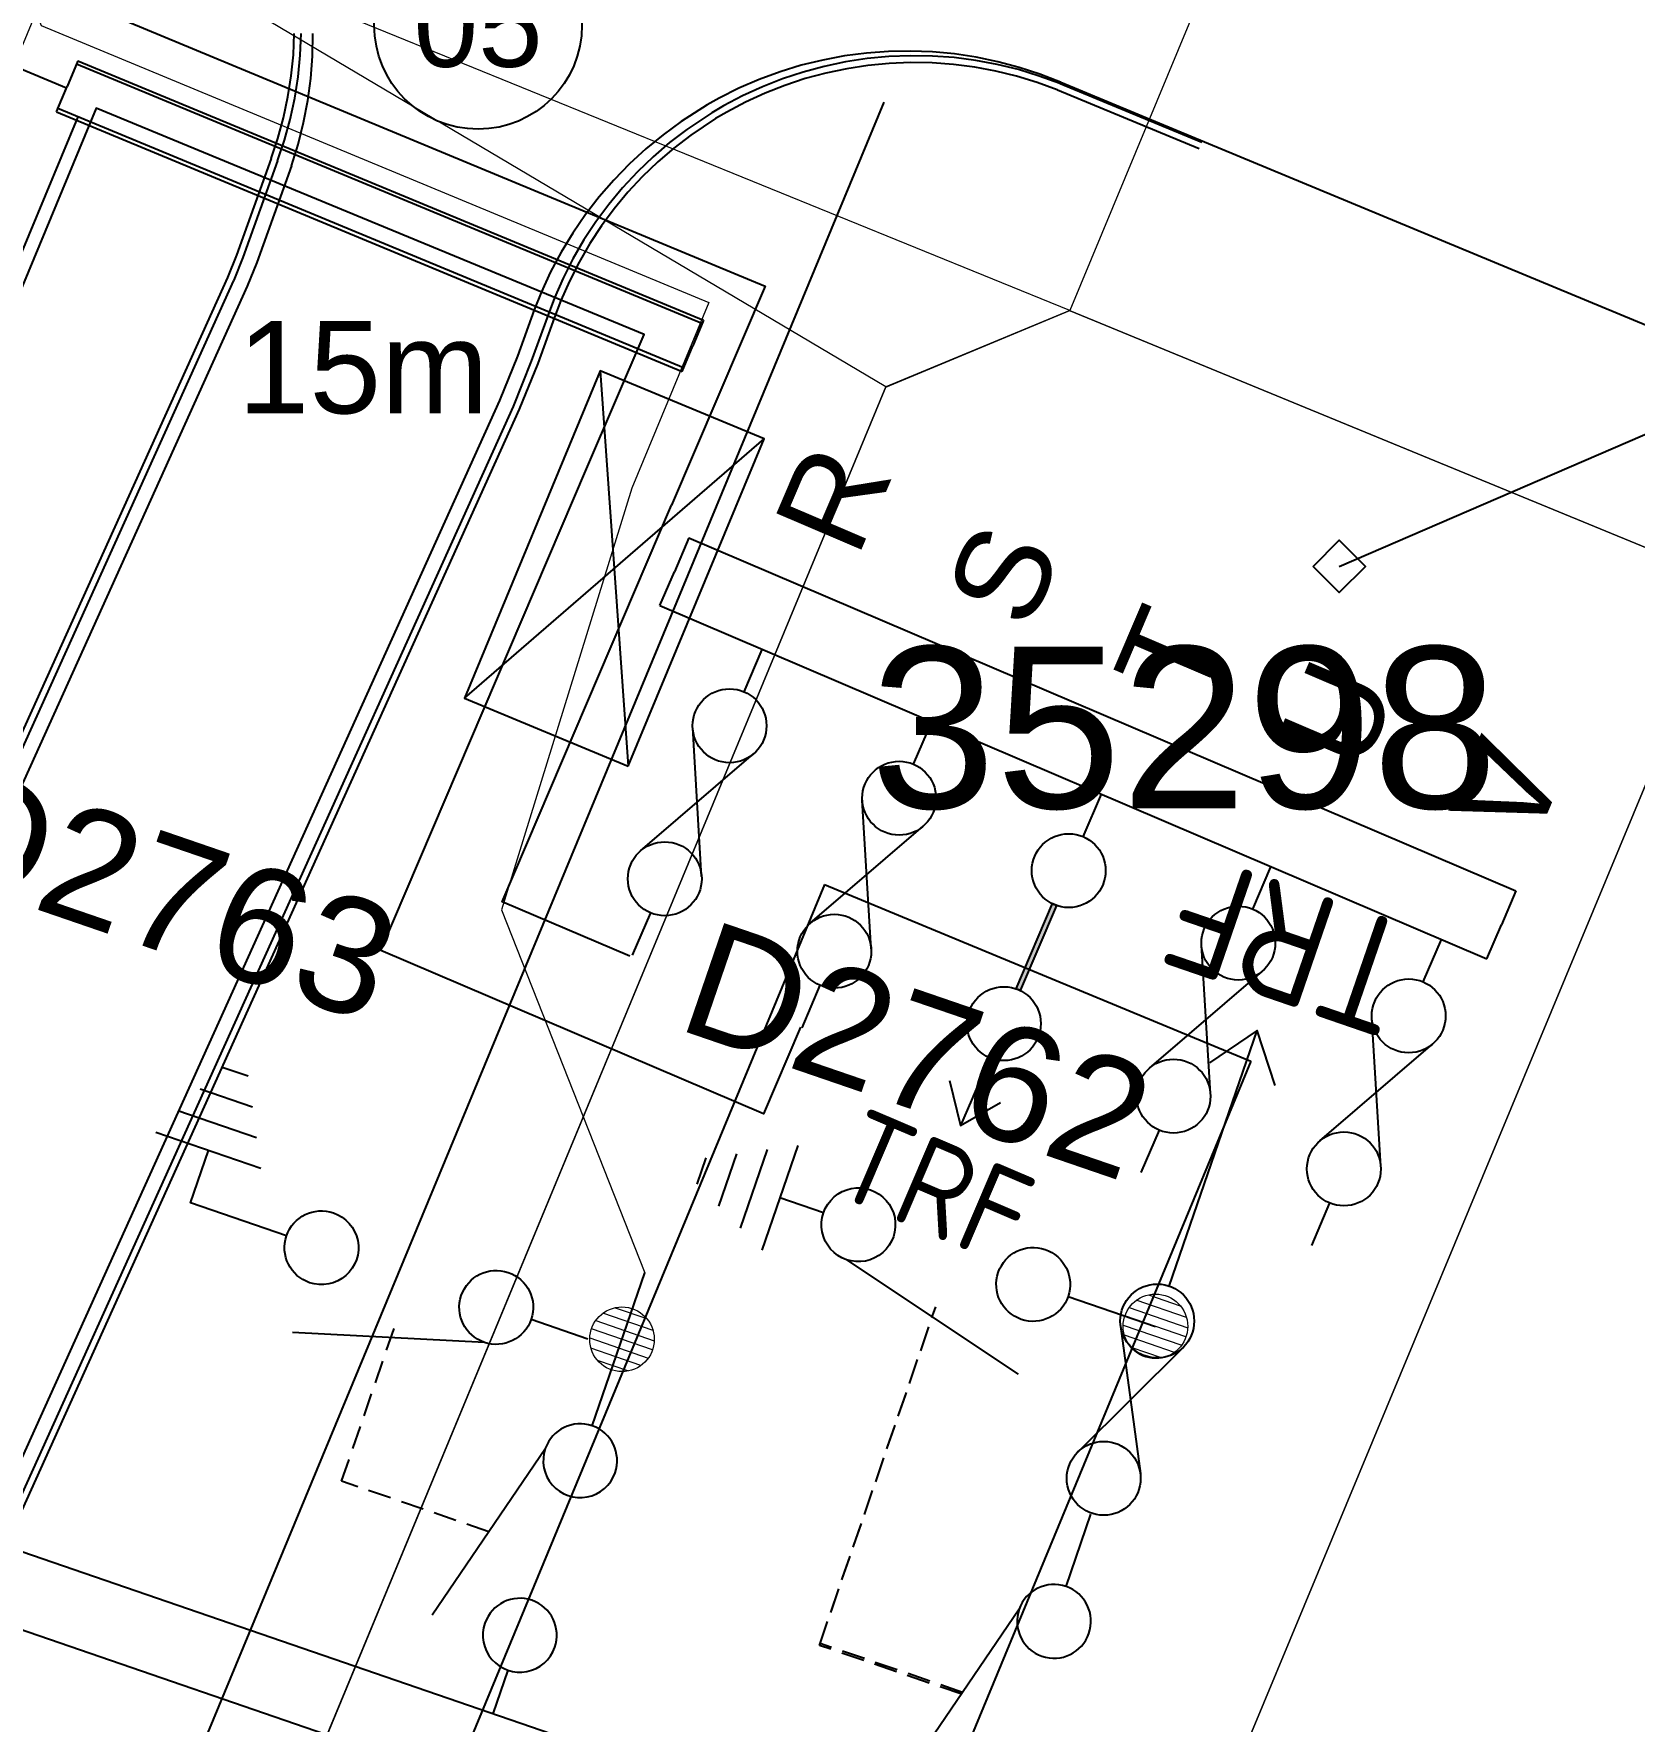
# Model space of a CAD drawing. Header units: metres. Extents: x 280551 to 281020, y 6140654 to 6141128.
# Drawn here: x 280799.7 to 280834.37, y 6140845.9 to 6140882.46 of the extents above; entities that cross this region are included whole.
import ezdxf
from ezdxf.enums import TextEntityAlignment as Align

# ---------------------------------------------------------------- set-up
doc = ezdxf.new("R2010")
doc.units = ezdxf.units.M
for name, pattern in [('A', [0]), ('CENTERX2', [4, 2.5, -0.5, 0.5, -0.5]), ('DASHED', [0.75, 0.5, -0.25]), ('IE Trench LV', [6.5, 5, -1.5])]:
    doc.linetypes.add(name, pattern=pattern)
doc.layers.get('0').update_dxf_attribs({"color": 6})
doc.layers.add('_User Dimensions', color=7, linetype='Continuous', plot=False)
for name, color, linetype in [('_User Miscellaneous1', 251, 'Continuous'), ('_User Miscellaneous9', 7, 'Continuous'), ('Duct_SP_NEW', 2, 'Continuous'), ('Equip_HV_NEW', 2, 'Continuous'), ('Mains_HV_NEW_U72', 2, 'Continuous'), ('Mains_LV_NEW_T84', 2, 'Continuous'), ('Notes_HV_MISC', 7, 'Continuous'), ('Notes_LV_MISC', 7, 'Continuous'), ('Notes_SP_MISC', 7, 'Continuous'), ('Notes_SP_NEW', 2, 'Continuous'), ('Services_SP_EXT', 7, 'Continuous'), ('Sub_LV_EXT', 7, 'Continuous'), ('Sub_LV_NEW', 2, 'Continuous'), ('Sub_SP_NEW', 2, 'Continuous'), ('Trench_SP_NEW', 2, 'Continuous')]:
    doc.layers.add(name, color=color, linetype=linetype)
for name, color, linetype, lineweight in [('Cadastre Buildings_SP_EXT', 9, 'Continuous', 5), ('Cadastre Roads_SP_EXT', 9, 'Continuous', 5), ('Cadastre Roads_SP_NEW', 2, 'Continuous', 5)]:
    doc.layers.add(name, color=color, linetype=linetype, lineweight=lineweight)
doc.styles.add('ARIAL', font='arial.ttf', dxfattribs={"height": 2})
doc.styles.add('iecARIAL', font='arial.ttf', dxfattribs={"height": 2})
doc.styles.add('IESYMBOL1', font='isocp.shx')
doc.styles.get("Standard").update_dxf_attribs({"font": 'arial.ttf'})
doc.styles.add('SWG_LABEL', font='arial.ttf')
doc.styles.add('SWITCH_LABEL', font='arial.ttf', dxfattribs={"height": 2.5})
doc.linetypes.add('Cable New UG', pattern='A,7,-0.25,["x",Standard,S=2,R=0,X=0.2,Y=-0.8],-2.1', length=9.35)
doc.linetypes.add('Cable x', pattern='A,7,-0.25,["x",Standard,S=2,R=0,X=0.2,Y=-0.8],-2.1', length=9.35)
doc.linetypes.add('IE Trench HV', pattern='A,7,-0.2,["/",Standard,S=3,R=0,X=0.6,Y=-1.4],-2.5', length=9.7)

# ---------------------------------------------------------------- blocks, each defined once
blk = doc.blocks.new('CCP_EXT')
at = {"flags": 9}
for tag, p in [('OWNED_BY', (0, -1)), ('USAGE', (0, -1.2)), ('LEGEND', (0, -1.4)), ('STATE', (0, -1.8)), ('LIFE_SUPPORT', (0, -1.6)), ('NOTES', (0, -2))]:
    blk.add_attdef(tag, text='', height=0.2, dxfattribs=at).set_placement(p, align=Align.MIDDLE_LEFT)
blk.add_wipeout([(0, 0.566), (0.566, 0), (0, -0.566), (-0.566, 0)])
blk.add_lwpolyline([(-0.566, 0), (0, 0.566), (0.566, 0), (0, -0.566), (-0.566, 0)])
at = {"flags": 1}
blk.add_attdef('Z', (0, 0), '', height=0.2, dxfattribs=at)
at = {"flags": 9}
for tag, p in [('CCP_TYPE', (0, 0)), ('CONSTRUCTED_VOLTAGE', (0, -0.2)), ('NO_PHASES', (0, -0.4)), ('OPERATING_VOLTAGE', (0, -0.6)), ('ORIENTATION', (0, -0.8))]:
    blk.add_attdef(tag, text='', height=0.2, dxfattribs=at).set_placement(p, align=Align.MIDDLE_LEFT)
blk = doc.blocks.new('SUB_PADMOUNT_NEW')
for p, q in [((-3.84, 1.92), (3.84, -1.92)), ((3.84, 1.92), (-3.84, -1.92))]:
    blk.add_line(p, q)
blk.add_lwpolyline([(-3.84, -1.92), (3.84, -1.92), (3.84, 1.92), (-3.84, 1.92)], close=True)
for tag, height, flags, p in [('ASSET_NUM', 2.5, 8, (2, 2)), ('STREET_CODE', 0.2, 9, (1.5, 0)), ('OPERATING_VOLTAGE', 0.2, 9, (1.5, -0.4)), ('NO_PHASES', 0.2, 9, (1.5, -0.2)), ('ORIENTATION', 0.2, 9, (1.5, -0.6)), ('OWNED_BY', 0.2, 9, (1.5, -0.8)), ('OPERATED_BY', 0.2, 9, (1.5, -1)), ('CONSTRUCTED_VOLTAGE', 0.2, 9, (1.5, -1.4)), ('MAINTAINED_BY', 0.2, 9, (1.5, -1.2)), ('SECONDARY_VOLTAGE', 0.2, 9, (1.5, -1.6)), ('STATE', 0.2, 9, (1.5, -1.8)), ('SUBSTATION_TYPE', 0.2, 9, (1.5, -2.2)), ('PARENT', 0.2, 9, (1.5, -2)), ('USAGE', 0.2, 9, (1.5, -2.4)), ('LEGEND', 0.2, 9, (1.5, -2.6)), ('SUBURB', 0.2, 9, (1.5, -2.8)), ('STREETNAME', 0.2, 9, (1.5, -3)), ('LOCATION', 0.2, 9, (1.5, -3.2)), ('Z', 0.2, 1, (1.5, -3.6)), ('NOTES', 0.2, 9, (1.5, -3.4))]:
    blk.add_attdef(tag, text='', height=height, dxfattribs=dict(flags=flags)).set_placement(p, align=Align.MIDDLE_LEFT)
blk = doc.blocks.new('DUCT_INDICATOR')
blk.add_circle((0, 0), 2.25)
blk.add_attdef('CODE', text='', height=1.8).set_placement((0, 0), align=Align.MIDDLE_CENTER)
at = {"flags": 1}
blk.add_attdef('Z', (0, 0), '', height=0.2, dxfattribs=at)
blk = doc.blocks.new('TX_LINK_NEW')
h = blk.add_hatch(color=256)
edge = h.paths.add_edge_path()
edge.add_line((2.598, 0.05), (4.601, 0.05))
edge.add_arc((5.4, 0.011), 0.8, 177.2353, 184.4027)
edge.add_line((4.602, -0.05), (2.598, -0.05))
edge.add_arc((1.8, 0), 0.8, 356.4167, 363.5833)
blk.add_line((7.2, 0.013), (7.798, 0.013))
for points in [[(6.998, -0.587), (7.798, 0.013), (6.998, 0.613)], [(1, 0), (0, 0)], [(2.598, 0.05), (4.601, 0.05)], [(6.2, 0.013), (7.2, 0.013)], [(2.598, -0.05), (4.602, -0.05)]]:
    blk.add_lwpolyline(points)
for centre in [(1.8, 0), (5.4, 0.011)]:
    blk.add_circle(centre, 0.8)
for centre, start, end in [((1.8, 0), 356.4167, 3.5833), ((5.4, 0.011), 177.2353, 184.4027)]:
    blk.add_arc(centre, 0.8, start, end)
at = {"style": 'IESYMBOL1'}
blk.add_text('TRF', height=2, rotation=90, dxfattribs=at).set_placement((9.238, 0.013), align=Align.MIDDLE_CENTER)
at = {"flags": 1}
blk.add_attdef('Z', (0, 0), '', height=0.2, dxfattribs=at)
at = {"layer": 'Sub_LV_EXT', "flags": 1}
for tag, p in [('USAGE', (2.14, -1.142)), ('ORIENTATION', (2.14, -1.527)), ('NOTES', (2.14, -3.066))]:
    blk.add_attdef(tag, p, '', height=0.2, dxfattribs=at)
blk = doc.blocks.new('LV_UG_DFUSE_CLOSED_NEW')
for points in [[(5.04, 0.726), (2.156, -0.717)], [(5.049, -0.707), (2.156, 0.717)], [(1, 0), (0, 0)], [(6.2, 0.013), (7.2, 0.013)]]:
    blk.add_lwpolyline(points)
for centre in [(1.8, 0), (5.4, 0.011)]:
    blk.add_circle(centre, 0.8)
for tag, flags, p in [('ACTUAL_STATUS', 9, (1.5, 0)), ('CONSTRUCTED_VOLTAGE', 9, (1.5, -0.2)), ('NO_PHASES', 9, (1.5, -0.4)), ('OPERATED_BY', 9, (1.5, -0.6)), ('MAINTAINED_BY', 9, (1.5, -0.8)), ('OWNED_BY', 9, (1.5, -1)), ('OPERATING_VOLTAGE', 9, (1.5, -1.2)), ('ORIENTATION', 9, (1.5, -1.4)), ('STATE', 9, (1.5, -1.6)), ('SWITCH_TYPE', 9, (1.5, -1.8)), ('USAGE', 9, (1.5, -2)), ('NOTES', 9, (1.5, -2.2)), ('Z', 1, (1.5, -2.4))]:
    blk.add_attdef(tag, text='', height=0.2, dxfattribs=dict(flags=flags)).set_placement(p, align=Align.MIDDLE_LEFT)
blk = doc.blocks.new('*U160')
at = {"layer": 'Sub_LV_NEW'}
for p, q in [((-1.6, 0), (-1.6, 19.483)), ((-1.6, 19.483), (-0.8, 19.483)), ((0, 19.483), (-0.8, 19.483)), ((0, 0), (0, 19.483)), ((-1.6, 0), (-0.8, 0)), ((0, 0), (-0.8, 0))]:
    blk.add_line(p, q, dxfattribs=at)
blk = doc.blocks.new('BUS_8DJ10_3_SWITCH_NEW')
for p, q in [((-1.6, 0), (-1.6, 26.8)), ((-1.6, 26.8), (-0.8, 26.8)), ((0, 26.8), (-0.8, 26.8)), ((0, 0), (0, 26.8)), ((-1.6, 0), (-0.8, 0)), ((0, 0), (-0.8, 0))]:
    blk.add_line(p, q)
at = {"style": 'ARIAL'}
blk.add_attdef('SWG_TYPE', text='', height=1.8, rotation=90, dxfattribs=at).set_placement((-0.8, 27.545), align=Align.MIDDLE_LEFT)
blk.add_attdef('SUB_TYPE', text='', height=1.8, rotation=90, dxfattribs=at).set_placement((-0.8, -0.757), align=Align.MIDDLE_RIGHT)
blk = doc.blocks.new('SWG_SIE_ES_NEW')
for p, q in [((-5.793, 0.779), (-1.793, 1.926)), ((0.012, -1.212), (2.412, -1.207)), ((0.313, -1.811), (2.113, -1.807)), ((0.614, -2.41), (1.814, -2.408)), ((0.915, -3.01), (1.515, -3.008))]:
    blk.add_line(p, q)
for points in [[(-5.789, -0.821, -1), (-5.793, 0.779, -1)], [(-1.789, -0.813, -1), (-1.793, 0.787, -1)]]:
    blk.add_lwpolyline(points, format="xyb", close=True)
for points in [[(-6.591, -0.023), (-7.891, -0.023)], [(-0.991, -0.012), (1.212, -0.012), (1.212, -1.209)]]:
    blk.add_lwpolyline(points)
at = {"flags": 1}
blk.add_attdef('Z', (0, 0), '', height=0.2, dxfattribs=at)
at = {"style": 'SWITCH_LABEL', "flags": 9}
blk.add_attdef('STREET_CODE', text='', height=0.2, dxfattribs=at).set_placement((0, -0.2), align=Align.MIDDLE_LEFT)
at = {"flags": 9}
for tag, p in [('ORIENTATION', (0, -0.4)), ('USAGE', (0, -0.8)), ('PARENT', (0, -0.6)), ('SUBURB', (0, -1)), ('STREETNAME', (0, -1.2)), ('LOCATION', (0, -1.4)), ('OWNED_BY', (0.004, -1.783)), ('NOTES', (0, -1.6)), ('OPERATED_BY', (-0.003, -2.005)), ('MAINTAINED_BY', (-0.004, -2.212))]:
    blk.add_attdef(tag, text='', height=0.2, dxfattribs=at).set_placement(p, align=Align.MIDDLE_LEFT)
at = {"style": 'ARIAL', "flags": 8}
blk.add_attdef('ASSET_NUM', text='', height=2, dxfattribs=at).set_placement((14.296, -5.086), align=Align.MIDDLE_RIGHT)
blk = doc.blocks.new('SWG_SIE_SU_NEW')
blk.add_line((5.808, 0.79), (1.594, 1.938))
at = {"linetype": 'A', "lineweight": 0}
for p, q in [((8.18, -0.584), (8.181, 0.562)), ((8.381, 0.659), (8.379, -0.682)), ((8.579, -0.712), (8.581, 0.688)), ((8.781, 0.659), (8.779, -0.683)), ((8.98, -0.588), (8.981, 0.564)), ((7.981, 0.347), (7.98, -0.368)), ((9.181, 0.351), (9.18, -0.376))]:
    blk.add_line(p, q, dxfattribs=at)
at = {"linetype": 'DASHED'}
blk.add_lwpolyline([(3.701, 1.364), (3.701, 4.733), (7.222, 4.733)], dxfattribs=at)
for points in [[(1.798, -0.802, 1), (1.802, 0.798, 1)], [(5.798, -0.81, 1), (5.802, 0.79, 1)]]:
    blk.add_lwpolyline(points, format="xyb", close=True)
for points in [[(1, 0), (0, 0)], [(6.6, -0.012), (10.1, -0.012)]]:
    blk.add_lwpolyline(points)
at = {"linetype": 'A', "lineweight": 0}
blk.add_circle((8.582, -0.012), 0.7, dxfattribs=at)
at = {"style": 'SWG_LABEL', "flags": 8}
blk.add_attdef('ASSET_NUM', text='', height=2.5, rotation=179.9544, dxfattribs=at).set_placement((-2.4, 0.012), align=Align.MIDDLE_LEFT)
at = {"flags": 1}
blk.add_attdef('Z', (0, 0), '', height=0.2, dxfattribs=at)
at = {"style": 'SWITCH_LABEL', "flags": 9}
blk.add_attdef('STREET_CODE', text='', height=0.2, dxfattribs=at).set_placement((0, 0), align=Align.MIDDLE_LEFT)
at = {"flags": 9}
for tag, p in [('ORIENTATION', (0, -0.2)), ('PARENT', (0, -0.4)), ('SUBURB', (0, -0.8)), ('USAGE', (0, -0.6)), ('STREETNAME', (0, -1)), ('LOCATION', (0, -1.2)), ('NOTES', (0, -1.4)), ('OPERATED_BY', (-0.013, -1.84)), ('OWNED_BY', (-0.007, -1.617)), ('MAINTAINED_BY', (-0.015, -2.047))]:
    blk.add_attdef(tag, text='', height=0.2, dxfattribs=at).set_placement(p, align=Align.MIDDLE_LEFT)
blk = doc.blocks.new('SWG_SIE_TRF_NOES_NEW')
for p, q in [((7.008, 0.801), (2.793, 1.949)), ((14.679, 0), (20.536, -0.004))]:
    blk.add_line(p, q)
at = {"linetype": 'DASHED'}
blk.add_lwpolyline([(4.901, 1.375), (4.901, 4.638), (12.609, 4.638)], dxfattribs=at)
for points in [[(2.998, -0.79, 1), (3.002, 0.81, 1)], [(6.998, -0.798, 1), (7.002, 0.801, 1)]]:
    blk.add_lwpolyline(points, format="xyb", close=True)
for points in [[(19.536, -0.753), (20.536, -0.004), (19.536, 0.747)], [(2.2, 0.011), (1.2, 0.011)], [(7.8, 0), (9.453, 0)]]:
    blk.add_lwpolyline(points)
at = {"flags": 1}
blk.add_attdef('Z', (0, 0), '', height=0.2, dxfattribs=at)
at = {"style": 'SWITCH_LABEL', "flags": 9}
blk.add_attdef('STREET_CODE', text='', height=0.2, dxfattribs=at).set_placement((0, -0.2), align=Align.MIDDLE_LEFT)
at = {"flags": 9}
for tag, p in [('ORIENTATION', (0, -0.4)), ('USAGE', (0, -0.8)), ('PARENT', (0, -0.6)), ('SUBURB', (0, -1)), ('STREETNAME', (0, -1.2)), ('LOCATION', (0, -1.4)), ('OWNED_BY', (0.004, -1.886)), ('NOTES', (0, -1.6)), ('OPERATED_BY', (-0.002, -2.108)), ('MAINTAINED_BY', (-0.003, -2.315))]:
    blk.add_attdef(tag, text='', height=0.2, dxfattribs=at).set_placement(p, align=Align.MIDDLE_LEFT)
blk = doc.blocks.new('SWG_FUSE_NEW')
for points in [[(1.151, 0.718), (4.044, -0.706)], [(1.16, -0.715), (4.044, 0.727)]]:
    blk.add_lwpolyline(points)
for centre in [(0.8, -0.001), (4.4, 0.01)]:
    blk.add_circle(centre, 0.8)
blk = doc.blocks.new('SWG_SIE_TRF_NEW')
at = {"linetype": 'CENTERX2'}
blk.add_blockref('SWG_SIE_TRF_NOES_NEW', (0, 0), dxfattribs=at)
at = {"linetype": 'CENTERX2', "rotation": 180}
blk.add_blockref('SWG_FUSE_NEW', (14.679, 0), dxfattribs=at)
at = {"style": 'IESYMBOL1'}
blk.add_text('TRF', height=2.5, rotation=89.9826, dxfattribs=at).set_placement((22.515, -0.055), align=Align.MIDDLE_CENTER)

msp = doc.modelspace()

# ---------------------------------------------------------------- linework, layer by layer
at = {"layer": '_User Dimensions', "linetype": 'Continuous', "ltscale": 30}
msp.add_lwpolyline([(280738.10799, 6140688.05431), (280793.95754, 6140822.71179), (280818.12285, 6140880.97618)], dxfattribs=at)
at = {"layer": '_User Miscellaneous1'}
for p, q in [((280816.82681, 6140864.02672), (280801.52353, 6140827.07391)), ((280816.82681, 6140864.02672), (280826.06588, 6140860.20054)), ((280826.06588, 6140860.20054), (280810.76117, 6140823.24427))]:
    msp.add_line(p, q, dxfattribs=at)
at = {"layer": '_User Miscellaneous1', "linetype": 'Continuous', "elevation": 9999}
for points in [[(280804.84235, 6140879.75382), (280804.98859, 6140880.19092), (280805.11024, 6140880.63564), (280805.20689, 6140881.08661), (280805.27823, 6140881.54242), (280805.32402, 6140882.00164), (280805.3441, 6140882.46285)], [(280804.98351, 6140879.70307), (280805.13236, 6140880.14814), (280805.25617, 6140880.60095), (280805.35453, 6140881.06012), (280805.42712, 6140881.52421), (280805.47369, 6140881.99178), (280805.4941, 6140882.46136)], [(280805.28464, 6140879.59482), (280805.42866, 6140880.05996), (280805.54635, 6140880.53198), (280805.63741, 6140881.00938), (280805.70161, 6140881.49066), (280805.73879, 6140881.97432), (280805.74889, 6140882.45884)], [(280821.93926, 6140881.40532), (280821.4969, 6140881.57856), (280821.04515, 6140881.72695), (280820.5854, 6140881.84999), (280820.11908, 6140881.94724), (280819.64764, 6140882.01837), (280819.17254, 6140882.06309), (280818.69525, 6140882.08123), (280818.21727, 6140882.07267), (280817.74009, 6140882.0374), (280817.26521, 6140881.97547), (280816.7941, 6140881.88704), (280816.32825, 6140881.77234), (280815.86913, 6140881.63167), (280815.41818, 6140881.46544), (280814.97683, 6140881.2741), (280814.54648, 6140881.05823), (280814.29096, 6140880.91535), (280813.72417, 6140880.55545), (280813.33484, 6140880.27004), (280812.96172, 6140879.96305), (280812.60602, 6140879.63542), (280812.26888, 6140879.28813), (280811.95138, 6140878.92223), (280811.65455, 6140878.53883), (280811.37935, 6140878.1391), (280811.12669, 6140877.72426), (280810.89739, 6140877.29558), (280810.69221, 6140876.85438), (280810.54006, 6140876.47789)], [(280821.92799, 6140881.37752), (280821.48395, 6140881.54065), (280821.03162, 6140881.67869), (280820.57241, 6140881.79123), (280820.10778, 6140881.87793), (280819.63916, 6140881.93853), (280819.16803, 6140881.97286), (280818.69585, 6140881.98083), (280818.2241, 6140881.96242), (280817.75424, 6140881.91771), (280817.28775, 6140881.84686), (280816.82608, 6140881.75009), (280816.37066, 6140881.62774), (280815.92291, 6140881.48019), (280815.48422, 6140881.30791), (280815.05597, 6140881.11147), (280814.63947, 6140880.89148), (280814.39271, 6140880.74662), (280813.84687, 6140880.38375), (280813.47323, 6140880.09761), (280813.11625, 6140879.79114), (280812.77703, 6140879.46532), (280812.45664, 6140879.12115), (280812.15605, 6140878.75974), (280811.87618, 6140878.38222), (280811.61791, 6140877.98978), (280811.38203, 6140877.58364), (280811.16925, 6140877.16508), (280810.98023, 6140876.73542), (280810.8412, 6140876.36964)], [(280821.87164, 6140881.23851), (280821.43544, 6140881.39871), (280820.99111, 6140881.53427), (280820.54004, 6140881.64477), (280820.08363, 6140881.72989), (280819.62332, 6140881.78937), (280819.16054, 6140881.82305), (280818.69674, 6140881.83083), (280818.23336, 6140881.8127), (280817.77185, 6140881.76875), (280817.31365, 6140881.69911), (280816.86018, 6140881.60402), (280816.41287, 6140881.4838), (280815.97309, 6140881.33883), (280815.54222, 6140881.16958), (280815.1216, 6140880.97659), (280814.71253, 6140880.76048), (280814.47018, 6140880.61817), (280813.93408, 6140880.2617), (280813.56711, 6140879.98063), (280813.21652, 6140879.67958), (280812.88338, 6140879.35953), (280812.56873, 6140879.02147), (280812.27352, 6140878.66648), (280811.99869, 6140878.29566), (280811.74506, 6140877.91019), (280811.51342, 6140877.51127), (280811.30447, 6140877.10017), (280811.11887, 6140876.67816), (280810.98235, 6140876.3189)], [(280824.02222, 6140880.34461), (280821.88108, 6140881.23518), (280821.87184, 6140881.23902)], [(280824.07857, 6140880.48362), (280821.93743, 6140881.37419), (280821.9282, 6140881.37803)], [(280824.08984, 6140880.51142), (280821.9487, 6140881.40199), (280821.93947, 6140881.40583)], [(280824.94592, 6140879.96142), (280824.02222, 6140880.34461)], [(280825.00228, 6140880.10044), (280824.07857, 6140880.48362), (280824.07857, 6140880.48362)], [(280804.84235, 6140879.75382), (280804.08937, 6140877.65923), (280803.89495, 6140877.17912)], [(280804.98351, 6140879.70307), (280804.23053, 6140877.60848), (280804.03164, 6140877.11735), (280804.02809, 6140877.10949)], [(280805.28464, 6140879.59482), (280804.53166, 6140877.50023), (280804.32324, 6140876.98557)], [(280803.89495, 6140877.17912), (280777.91127, 6140819.68255), (280777.52938, 6140818.83106), (280777.34848, 6140818.4231), (280777.34436, 6140818.41375)], [(280804.02809, 6140877.10949), (280778.04796, 6140819.62078), (280777.66643, 6140818.77007), (280777.48569, 6140818.36248), (280777.48157, 6140818.35314)], [(280804.32324, 6140876.98557), (280778.33956, 6140819.489), (280777.95878, 6140818.63995), (280777.7784, 6140818.23316), (280777.77428, 6140818.22385)], [(280810.54006, 6140876.47789), (280810.1779, 6140875.47046), (280809.79084, 6140874.51467), (280783.80716, 6140817.0181), (280783.44039, 6140816.20031), (280783.26665, 6140815.80849), (280783.26269, 6140815.79951), (280783.25872, 6140815.79054), (280783.04421, 6140815.30259), (280782.65365, 6140814.40242), (280782.26872, 6140813.49982), (280781.88945, 6140812.59484), (280781.51583, 6140811.6875), (280781.14789, 6140810.77785), (280780.78565, 6140809.86591), (280780.42911, 6140808.95173), (280780.07829, 6140808.03534), (280779.91784, 6140807.61042), (280779.73321, 6140807.11677), (280779.39387, 6140806.19607), (280779.0603, 6140805.27326), (280778.73249, 6140804.34838), (280778.71594, 6140804.3012)], [(280810.8412, 6140876.36964), (280810.47903, 6140875.36221), (280810.08245, 6140874.38289), (280784.09877, 6140816.88632), (280783.73275, 6140816.07019), (280783.55936, 6140815.67917), (280783.5554, 6140815.67022), (280783.55145, 6140815.66126), (280783.33737, 6140815.17431), (280782.94761, 6140814.27597), (280782.56347, 6140813.37521), (280782.18496, 6140812.47207), (280781.8121, 6140811.56659), (280781.44492, 6140810.65879), (280781.08341, 6140809.74871), (280780.7276, 6140808.83639), (280780.3775, 6140807.92187), (280780.21738, 6140807.49782), (280780.03312, 6140807.00517), (280779.69447, 6140806.08634), (280779.36158, 6140805.16542), (280779.03444, 6140804.24242), (280779.01793, 6140804.19533)], [(280810.98235, 6140876.3189), (280810.62019, 6140875.31146), (280810.21914, 6140874.32112), (280784.23546, 6140816.82454), (280783.86979, 6140816.0092), (280783.69657, 6140815.61856), (280783.69261, 6140815.60961), (280783.68866, 6140815.60066), (280783.47479, 6140815.11417), (280783.0854, 6140814.2167), (280782.70163, 6140813.3168), (280782.32348, 6140812.41453), (280781.95098, 6140811.50991), (280781.58415, 6140810.60298), (280781.22299, 6140809.69377), (280780.86752, 6140808.78233), (280780.51775, 6140807.86868), (280780.35778, 6140807.44503), (280780.1737, 6140806.95286), (280779.83538, 6140806.03491), (280779.5028, 6140805.11486), (280779.17598, 6140804.19276), (280779.15948, 6140804.14571)]]:
    msp.add_lwpolyline(points, dxfattribs=at)
at = {"layer": '_User Miscellaneous9'}
for p, q in [((280800.65488, 6140881.87109), (280800.42503, 6140881.31686)), ((280800.65488, 6140881.87109), (280814.20603, 6140876.2512)), ((280800.19518, 6140880.76263), (280800.42503, 6140881.31686)), ((280800.19518, 6140880.76263), (280813.74634, 6140875.14274)), ((280814.20603, 6140876.2512), (280813.97619, 6140875.69697)), ((280813.74634, 6140875.14274), (280813.97619, 6140875.69697))]:
    msp.add_line(p, q, dxfattribs=at)
at = {"layer": 'Cadastre Roads_SP_EXT', "linetype": 'Continuous'}
msp.add_lwpolyline([(280818.15943, 6140874.80665), (280810.62324, 6140879.27863), (280800.68672, 6140885.1756), (280743.26079, 6140746.80173), (280708.18125, 6140662.14399), (280708.17727, 6140662.13886), (280716.15517, 6140658.83967), (280726.80069, 6140654.42836), (280749.95154, 6140710.27618), (280764.27791, 6140744.8334), (280796.21563, 6140821.87522), (280818.15943, 6140874.80665)], close=True, dxfattribs=at)
at = {"layer": 'Cadastre Roads_SP_NEW', "color": 2, "elevation": -9999}
msp.add_lwpolyline([(280708.18123, 6140662.144), (280726.76836, 6140654.44905), (280749.90259, 6140710.22743), (280764.23085, 6140744.77394), (280796.17443, 6140821.79233), (280818.15956, 6140874.80014), (280822.14778, 6140876.45813), (280797.11866, 6140886.65253), (280799.20585, 6140881.60732), (280786.17996, 6140850.20148), (280774.49505, 6140822.02857), (280765.64156, 6140800.80089), (280743.1469, 6140746.44107), (280734.28824, 6140725.21865), (280730.49699, 6140715.95481), (280724.75027, 6140702.0993)], close=True, dxfattribs=at)
at = {"layer": 'Duct_SP_NEW'}
for p, q in [((280800.62423, 6140881.7972), (280800.42503, 6140881.31686)), ((280814.17539, 6140876.1773), (280800.62423, 6140881.7972)), ((280800.22583, 6140880.83653), (280800.42503, 6140881.31686)), ((280813.77698, 6140875.21664), (280800.22583, 6140880.83653)), ((280814.17539, 6140876.1773), (280813.97619, 6140875.69697)), ((280813.77698, 6140875.21664), (280813.97619, 6140875.69697))]:
    msp.add_line(p, q, dxfattribs=at)
at = {"layer": 'Mains_HV_NEW_U72', "color": 2, "linetype": 'Cable New UG', "lineweight": 0, "flags": 128}
msp.add_lwpolyline([(280809.98984, 6140900.43116), (280807.53048, 6140898.66853), (280804.14916, 6140900.0627), (280798.30222, 6140886.40749), (280799.86231, 6140882.63641), (280814.32789, 6140876.6373), (280812.65755, 6140872.60994)], dxfattribs=at)
at = {"layer": 'Mains_LV_NEW_T84', "color": 2, "linetype": 'Cable New UG', "flags": 128}
for points in [[(280788.41559, 6140892.41762), (280796.03834, 6140889.26389), (280798.12375, 6140884.22299), (280815.5426, 6140876.98825), (280813.51591, 6140872.24332)], [(280811.67666, 6140873.02891), (280812.92056, 6140875.94117), (280801.05338, 6140880.84139), (280776.02613, 6140820.49967), (280769.26252, 6140817.68312), (280744.46415, 6140827.9588)]]:
    msp.add_lwpolyline(points, dxfattribs=at)
at = {"layer": 'Notes_HV_MISC'}
for p, q in [((280814.25608, 6140858.1052), (280814.0623, 6140857.53735)), ((280814.92082, 6140858.19534), (280814.53325, 6140857.05965)), ((280815.58555, 6140858.28548), (280815.0042, 6140856.58194)), ((280816.25029, 6140858.37561), (280815.47516, 6140856.10423)), ((280817.30721, 6140855.89949), (280821.02369, 6140853.41776))]:
    msp.add_line(p, q, dxfattribs=at)
at = {"layer": 'Notes_HV_MISC', "linetype": 'A', "lineweight": 0}
for p, q in [((280823.85047, 6140855.14038), (280824.53795, 6140854.90418)), ((280823.42933, 6140854.86212), (280824.69915, 6140854.42584)), ((280824.67367, 6140854.64608), (280823.58479, 6140855.02019)), ((280823.30034, 6140854.48348), (280824.56819, 6140854.04789)), ((280824.66127, 6140854.22739), (280823.33724, 6140854.68228)), ((280824.41141, 6140853.89028), (280823.32716, 6140854.2628)), ((280823.46609, 6140854.00359), (280824.14251, 6140853.77119))]:
    msp.add_line(p, q, dxfattribs=at)
at = {"layer": 'Notes_HV_MISC', "color": 2, "linetype": 'Cable x', "lineweight": 0, "flags": 128}
msp.add_lwpolyline([(280812.65755, 6140872.60994), (280812.65755, 6140872.60994), (280812.65755, 6140872.60994), (280809.83099, 6140863.47833), (280812.93638, 6140855.61219)], dxfattribs=at)
at = {"layer": 'Notes_HV_MISC'}
for points in [[(280817.82397, 6140857.41375, -1), (280817.30721, 6140855.89949, -1)], [(280821.6096, 6140856.12186, -1), (280821.09284, 6140854.6076, -1)]]:
    msp.add_lwpolyline(points, format="xyb", close=True, dxfattribs=at)
for points in [[(280816.80846, 6140856.915), (280815.86272, 6140857.23992)], [(280822.10835, 6140855.10635), (280823.99983, 6140854.45649)]]:
    msp.add_lwpolyline(points, dxfattribs=at)
at = {"layer": 'Notes_HV_MISC', "linetype": 'DASHED'}
msp.add_lwpolyline([(280819.80674, 6140846.48532), (280816.72152, 6140847.54531), (280819.16545, 6140854.65863)], dxfattribs=at)
at = {"layer": 'Notes_HV_MISC', "linetype": 'A', "lineweight": 0}
msp.add_circle((280823.99982, 6140854.4565), 0.7, dxfattribs=at)
at = {"layer": 'Notes_LV_MISC', "color": 2, "linetype": 'Cable New UG', "flags": 128}
for points in [[(280816.31276, 6140860.9369), (280815.51112, 6140859.06007), (280807.22238, 6140862.60039), (280811.67666, 6140873.02891)], [(280812.61196, 6140862.47317), (280809.84723, 6140863.65405), (280813.51591, 6140872.24332)]]:
    msp.add_lwpolyline(points, dxfattribs=at)
at = {"layer": 'Trench_SP_NEW', "linetype": 'IE Trench HV', "flags": 128}
msp.add_lwpolyline([(280800.40961, 6140881.27968), (280797.79365, 6140882.36456), (280796.77287, 6140885.25433), (280797.77369, 6140887.83107)], dxfattribs=at)
at = {"layer": 'Trench_SP_NEW', "linetype": 'IE Trench LV', "flags": 128}
msp.add_lwpolyline([(280800.65194, 6140880.65982), (280787.75026, 6140849.55018), (280775.82918, 6140820.80786)], dxfattribs=at)

# ---------------------------------------------------------------- block references
at = {"layer": 'Equip_HV_NEW'}
ref = msp.add_blockref('SWG_SIE_ES_NEW', (280804.23604, 6140856.72834), dxfattribs=dict(at, rotation=161.0387905706291))
ref.add_attrib('ASSET_NUM', 'D2763', dxfattribs={"layer": '0', "height": 2.5, "rotation": 341.038791, "style": 'SWG_LABEL'}).set_placement((280807.38226, 6140862.19437), align=Align.MIDDLE_RIGHT)
at = {"layer": 'Equip_HV_NEW', "linetype": 'CENTERX2'}
ref = msp.add_blockref('SWG_SIE_TRF_NEW', (280819.52945, 6140841.44545), dxfattribs=dict(at, rotation=71.03879057062896))
ref.add_attrib('ASSET_NUM', 'D2759', dxfattribs={"layer": '0', "height": 2.5, "rotation": 70.993164, "style": 'SWG_LABEL'}).set_placement((280815.35913, 6140829.01172), align=Align.MIDDLE_LEFT)
at = {"layer": 'Equip_HV_NEW'}
ref = msp.add_blockref('SWG_SIE_SU_NEW', (280809.64367, 6140846.064), dxfattribs=dict(at, rotation=71.03879057062896))
ref.add_attrib('ASSET_NUM', 'D2760', dxfattribs={"layer": '0', "height": 2.5, "rotation": 70.993164, "style": 'SWG_LABEL'}).set_placement((280806.63362, 6140832.62998), align=Align.MIDDLE_LEFT)
at = {"layer": 'Equip_HV_NEW', "rotation": 71.03879057062896}
msp.add_blockref('BUS_8DJ10_3_SWITCH_NEW', (280824.78483, 6140840.86188), dxfattribs=at).add_auto_attribs({'SUB_TYPE': 'PS', 'SWG_TYPE': '8DJH'})
at = {"layer": 'Notes_LV_MISC', "linetype": 'Cable New UG', "rotation": 246.8714602516671}
for name, p in [('LV_UG_DFUSE_CLOSED_NEW', (280815.48123, 6140869.12122)), ('LV_UG_DFUSE_CLOSED_NEW', (280819.15449, 6140867.55228)), ('TX_LINK_NEW', (280822.82775, 6140865.98334)), ('LV_UG_DFUSE_CLOSED_NEW', (280826.5026, 6140864.41372)), ('LV_UG_DFUSE_CLOSED_NEW', (280830.19321, 6140862.83737))]:
    msp.add_blockref(name, p, dxfattribs=at)
at = {"layer": 'Notes_SP_NEW'}
msp.add_blockref('DUCT_INDICATOR', (280809.32625, 6140882.6394), dxfattribs=at).add_auto_attribs({'CODE': '05'})
at = {"layer": 'Services_SP_EXT'}
msp.add_blockref('CCP_EXT', (280827.98262, 6140870.91927), dxfattribs=at)

# ---------------------------------------------------------------- texts
at = {"layer": 'Notes_HV_MISC', "linetype": 'Cable New UG', "lineweight": 0, "insert": (280814.38685, 6140863.28523), "char_height": 2.5, "attachment_point": 1, "rotation": 341.077, "style": 'iecARIAL'}
msp.add_mtext_dynamic_manual_height_columns('D2762', width=5.3564433, gutter_width=10, heights=[0], dxfattribs=at)
at = {"layer": 'Notes_LV_MISC', "char_height": 2, "width": 1.1318539, "attachment_point": 1, "rotation": 66.87146, "style": 'iecARIAL'}
for s, insert in [('R', (280815.6996, 6140871.85645)), ('S', (280819.4116, 6140870.2788)), ('T', (280823.06572, 6140868.62625)), ('U', (280826.62215, 6140867.19116)), ('V', (280830.33414, 6140865.6135))]:
    msp.add_mtext(s, dxfattribs=dict(at, insert=insert))
at = {"layer": 'Notes_SP_MISC', "color": 2, "insert": (280804.11885, 6140876.23315), "char_height": 2, "attachment_point": 1, "style": 'iecARIAL'}
msp.add_mtext_dynamic_manual_height_columns('15m', width=2.9006178, gutter_width=10, heights=[0], dxfattribs=at)

# ---------------------------------------------------------------- next in the draw order: block references
at = {"layer": 'Services_SP_EXT'}
msp.add_blockref('CCP_EXT', (280827.98262, 6140870.91927), dxfattribs=at)

# ---------------------------------------------------------------- next in the draw order: linework, layer by layer
at = {"layer": '_User Miscellaneous1', "linetype": 'Continuous', "elevation": 9999}
msp.add_lwpolyline([(280856.63291, 6140867.01157), (280824.08984, 6140880.51142), (280824.08984, 6140880.51142)], dxfattribs=at)
at = {"layer": 'Cadastre Buildings_SP_EXT', "linetype": 'Continuous'}
for points in [[(280836.43984, 6140870.5778), (280822.15285, 6140876.45329), (280822.14778, 6140876.45813), (280818.15939, 6140874.80668), (280796.21564, 6140821.8752), (280813.25877, 6140814.81713), (280836.43984, 6140870.5778)], [(280852.10135, 6140864.0895), (280836.43984, 6140870.5778), (280813.25877, 6140814.81713), (280828.92177, 6140808.33086), (280852.10135, 6140864.0895)]]:
    msp.add_lwpolyline(points, close=True, dxfattribs=at)
at = {"layer": 'Cadastre Roads_SP_EXT', "linetype": 'Continuous'}
msp.add_lwpolyline([(280853.80599, 6140885.13004), (280829.85235, 6140895.04845), (280826.1428, 6140886.09698), (280822.14776, 6140876.45815), (280822.15279, 6140876.45329), (280836.43987, 6140870.57787), (280852.10133, 6140864.08951), (280867.76527, 6140857.60028), (280883.58339, 6140851.04402), (280900.20006, 6140844.15758), (280900.21737, 6140844.15105), (280940.63341, 6140827.40298), (280944.34631, 6140836.35851), (280948.33517, 6140845.98322), (280948.33746, 6140845.99019), (280924.22585, 6140855.97377), (280910.14179, 6140861.80443), (280896.05684, 6140867.63614), (280881.97349, 6140873.46776), (280867.88934, 6140879.29938), (280853.80599, 6140885.13004)], close=True, dxfattribs=at)
at = {"layer": 'Services_SP_EXT'}
msp.add_lwpolyline([(280827.98259, 6140870.91921), (280852.3081, 6140881.41915)], dxfattribs=at)

# ---------------------------------------------------------------- next in the draw order: block references
at = {"layer": 'Notes_LV_MISC', "linetype": 'Cable New UG', "rotation": 246.8714602516671}
msp.add_blockref('*U160', (280813.26364, 6140870.06841), dxfattribs=at)
at = {"layer": 'Sub_SP_NEW'}
ref = msp.add_blockref('SUB_PADMOUNT_NEW', (280812.27594, 6140870.87295), dxfattribs=dict(at, rotation=67.47364017954133))
ref.add_attrib('ASSET_NUM', '35298', dxfattribs={"layer": '0', "height": 3.5}).set_placement((280817.8215, 6140867.42983), align=Align.MIDDLE_LEFT)

doc.saveas('drawing.dxf')
